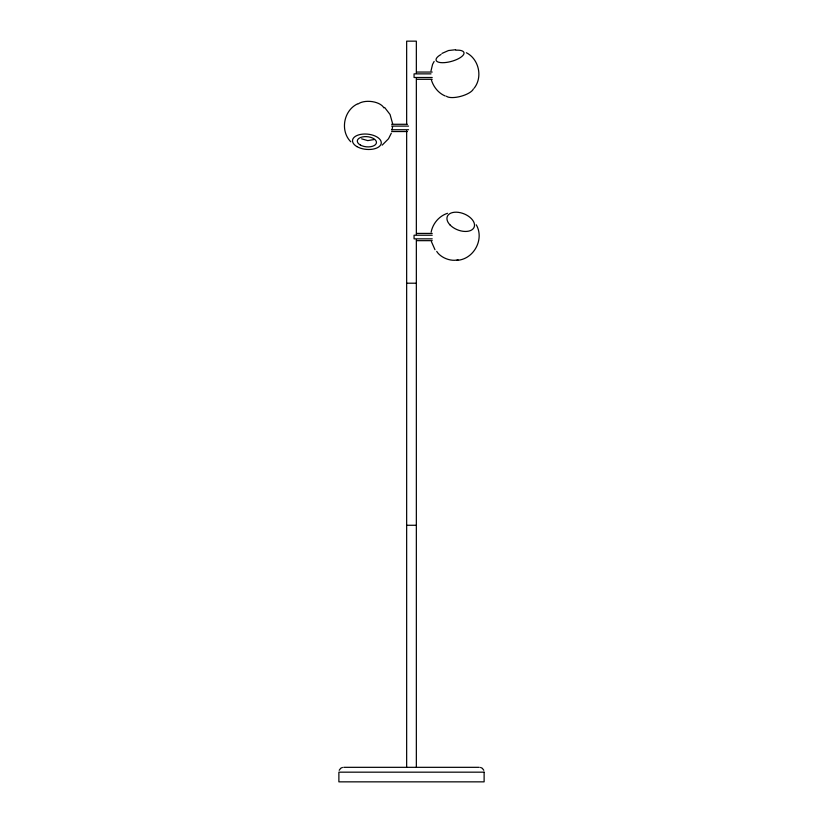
<?xml version="1.0" encoding="UTF-8"?>
<svg xmlns="http://www.w3.org/2000/svg" width="823" height="823" viewBox="0 0 823 823"><rect width="100%" height="100%" fill="white"/><g stroke="black" fill="none" stroke-linecap="round" stroke-linejoin="round"><path stroke-width="1.23" d="M430.995 70.943L432.559 64.4L434.153 61.427M391.995 129.952L392.592 126.814M431.149 232.107C432.816 223.486 439.112 216.027 447.496 213.301M391.316 133.203L388.518 138.758L382.17 145.157M339.199 770.287L340.722 768.26L342.45 767.447M474.151 88.205C482.936 77.167 478.945 59.091 466.363 52.734M357.429 103.924C343.613 110.591 339.93 130.847 350.783 141.782M441.951 53.423L448.504 50.532L455.623 49.73M374.012 139.55L367.758 140.61L361.626 138.83M456.837 260.335C473.616 259.595 484.716 239.318 476.26 224.802M416.489 72.054L432.219 72.054M431.005 73.864L414.062 73.864L414.062 77.496L432.219 77.496M416.489 79.306L432.219 79.306M391.604 124.283L407.334 124.283M391.604 126.104L408.547 126.104M391.604 129.736L408.547 129.736M391.604 131.546L407.334 131.546M416.489 233.403L432.219 233.403M432.219 235.224L414.062 235.224L414.062 238.855L432.219 238.855M416.489 240.666L432.219 240.666M406.655 283.205L416.345 283.205M406.655 525.269L416.345 525.269M343.726 767.324L479.274 767.324M480.55 767.447L482.278 768.26L483.801 770.287M445.274 95.993C438.484 93.236 433.618 87.043 431.447 80.17M384.578 107.402L390.061 114.49L392.612 123.645M434.986 249.698L431.417 241.643M416.345 73.165L416.345 41.15L406.655 41.15L406.655 124.396M416.345 78.288L416.345 234.545M416.345 239.668L416.345 767.447M406.655 130.806L406.655 767.447M473.369 88.977A14.444 5.164 -15.3 0 1 460.798 96.332A14.444 5.164 -15.3 0 1 446.436 96.24M455.952 50.193A14.444 5.164 -15.3 0 1 461.713 56.592A14.444 5.164 -15.3 0 1 440.716 62.61A14.444 5.164 -15.3 0 1 441.046 54.472M358.098 103.965A14.444 7.654 5.5 0 1 372.253 101.63A14.444 7.654 5.5 0 1 383.878 107.885M458.041 259.759A14.444 8.631 21.7 0 1 436.715 251.385M484.119 772.169L338.881 772.169L338.881 781.85L484.119 781.85L484.119 772.169M360.268 144.982A9.598 5.082 5.5 0 0 376.183 143.624A9.598 5.082 5.5 0 0 364.219 136.669A9.598 5.082 5.5 0 0 360.268 144.982M356.925 146.607A14.444 7.654 5.5 0 0 380.864 144.56A14.444 7.654 5.5 0 0 362.861 134.108A14.444 7.654 5.5 0 0 356.925 146.607M450.099 225.008A14.444 8.631 21.7 0 0 473.657 228.105A14.444 8.631 21.7 0 0 458.442 212.355A14.444 8.631 21.7 0 0 450.099 225.008"/></g></svg>
